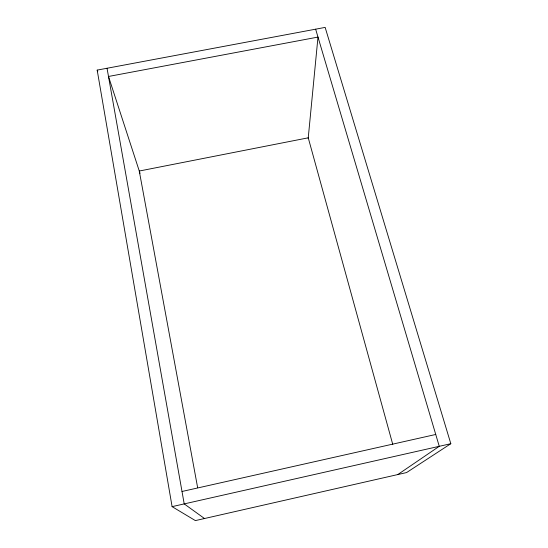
<?xml version="1.0" encoding="UTF-8"?>
<svg xmlns="http://www.w3.org/2000/svg" width="548" height="548" viewBox="0 0 548 548"><rect width="100%" height="100%" fill="white"/><g stroke="black" fill="none" stroke-linecap="round" stroke-linejoin="round"><path stroke-width="0.82" d="M308.168 138.617L317.991 37.079L108.497 76.473L140.028 173.332M397.78 474.568L439.256 446.319L315.648 29.181M450.819 443.702L406.589 472.561L195.376 520.6L172.099 506.64L97.181 70.103L325.149 27.4L450.819 443.702L172.099 506.64M182.011 491.481L435.749 434.468M204.5 518.524L184.21 503.9L107.038 68.26M97.181 70.103L97.736 71.72M392.765 444.414L308.243 137.815L139.274 171.031L197.657 487.734"/></g></svg>
